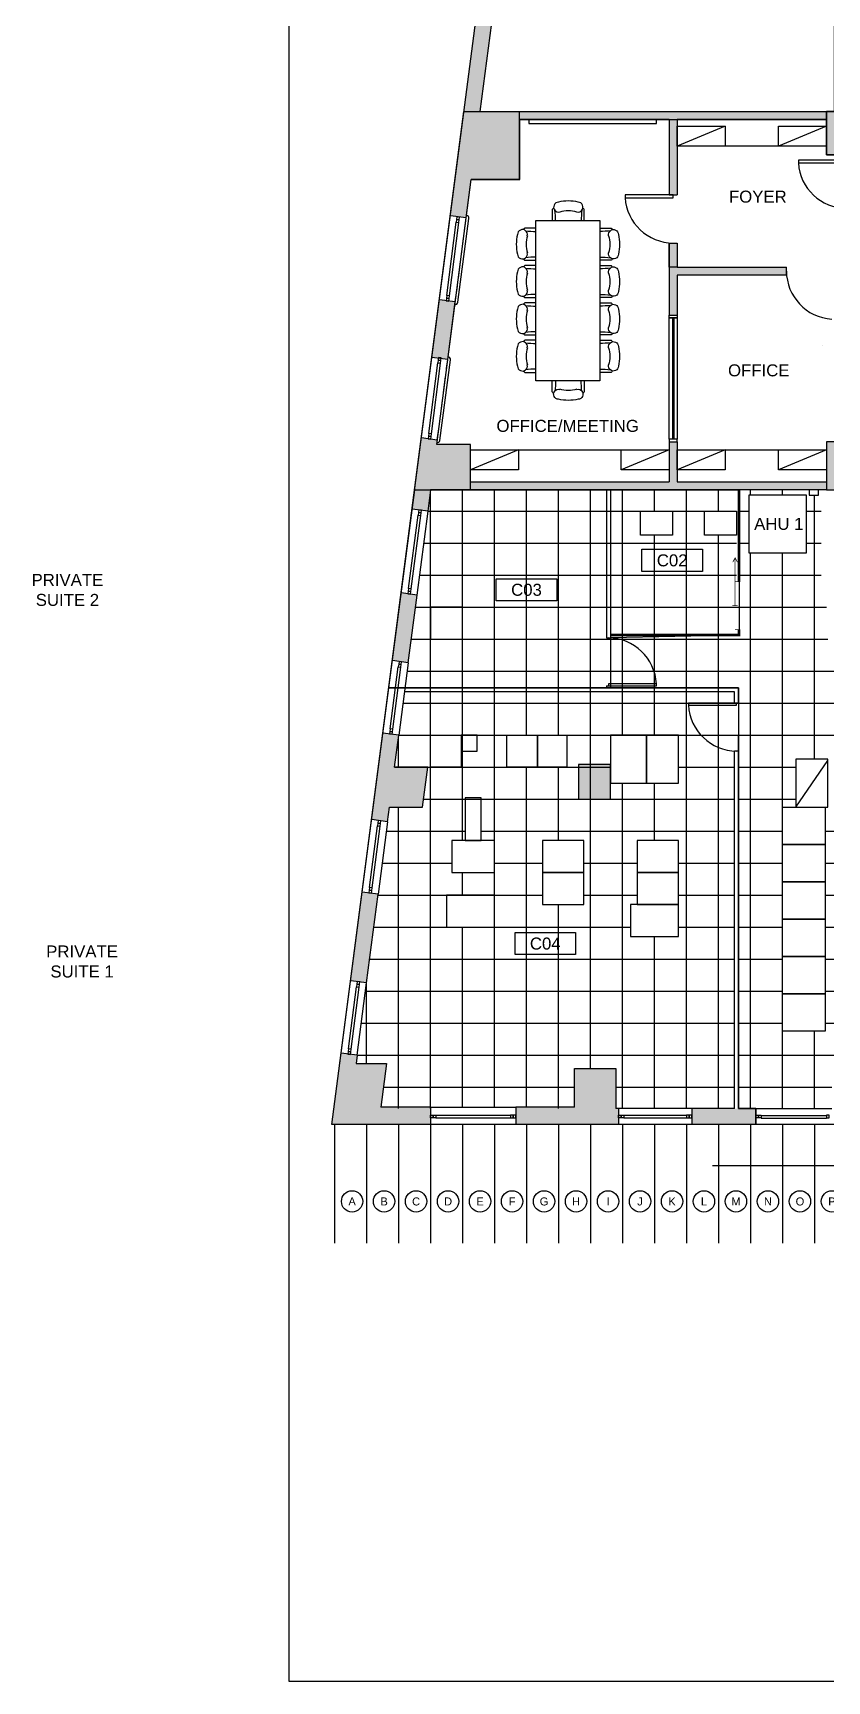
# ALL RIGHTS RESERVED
# Model space of a CAD drawing. Header units: inches. Extents: x 271316 to 275987, y 273433 to 275617.
# Drawn here: x 271316 to 271912, y 273608 to 274843 of the extents above; entities that cross this region are included whole.
import ezdxf
from ezdxf.enums import TextEntityAlignment as Align

# ---------------------------------------------------------------- set-up
doc = ezdxf.new("R2010")
doc.units = ezdxf.units.IN
doc.header["$LTSCALE"] = 48
doc.header["$MEASUREMENT"] = 0
doc.linetypes.add('DASHED2', pattern=[0.375, 0.25, -0.125])
for name, color, linetype in [('A-ANNO-TEXT-90', 1, 'Continuous'), ('A-ANNO-TEXT-CAGE', 4, 'Continuous'), ('A-ANNO-TEXT-VNSNY', 4, 'Continuous'), ('A-CASX', 1, 'Continuous'), ('A-COLS', 6, 'Continuous'), ('A-COLS-PATT', 8, 'Continuous'), ('A-FLOR-CAGE', 3, 'Continuous'), ('A-FLOR-DOOR', 3, 'Continuous'), ('A-FLOR-EQUIP', 3, 'Continuous'), ('A-FLOR-FURN', 3, 'Continuous'), ('A-FLOR-GLAZ', 2, 'Continuous'), ('A-FLOR-MILL', 3, 'Continuous'), ('A-FLOR-PART', 6, 'Continuous'), ('A-FLOR-PART-FILL', 252, 'Continuous'), ('A-FLOR-PATT-RAFL', 8, 'Continuous'), ('A-FLOR-RACK', 3, 'Continuous'), ('A-FLOR-SILL', 1, 'Continuous'), ('A-FLOR-TILE', 8, 'Continuous')]:
    doc.layers.add(name, color=color, linetype=linetype)
doc.styles.add('BLTEXT', font='arial.ttf', dxfattribs={"height": 6})
doc.styles.add('TITLES', font='arial.ttf')

# ---------------------------------------------------------------- blocks, each defined once
blk = doc.blocks.new('CAGE TAG')
at = {"linetype": 'Continuous'}
blk.add_lwpolyline([(-22.7, 8.3), (22.7, 8.3), (22.7, -8.3), (-22.7, -8.3)], close=True, dxfattribs=at)
at = {"style": 'TITLES'}
blk.add_attdef('CAGE', text='', height=9, dxfattribs=at).set_placement((0, 0), align=Align.MIDDLE_CENTER)
blk = doc.blocks.new('CHAIR-2')
for p, q in [((-13, 9), (-13, 0)), ((-12, 10), (-12, 10)), ((12, 10), (12, 10)), ((13, 0), (13, 9))]:
    blk.add_line(p, q)
for centre, radius, start, end in [((-7.9, 11), 4.05, 91.5696, 282.6804), ((0, -16.5), 32.5, 75.75, 104.25), ((7.9, 11), 4.05, 257.3196, 88.4304), ((-12, 9), 1, 90, 180), ((-78.2, 0.2), 67.8, 359.7886, 6.9939), ((0, -17), 25, 73.7398, 106.2602), ((78.3, 0.2), 67.8, 173.0061, 180.2114), ((12, 9), 1, 0, 90)]:
    blk.add_arc(centre, radius, start, end)
blk = doc.blocks.new('A$C495E01D2')
at = {"layer": 'A-CASX', "ltscale": 48, "rotation": 180}
blk.add_blockref('CHAIR-2', (-0.3, 0), dxfattribs=at)
blk = doc.blocks.new('DOORNUM')
at = {"linetype": 'Continuous'}
blk.add_circle((0, 0), 8, dxfattribs=at)
at = {"linetype": 'Continuous', "style": 'BLTEXT'}
blk.add_attdef('DOORNUM', text='', height=6, dxfattribs=at).set_placement((0, 0), align=Align.MIDDLE_CENTER)

msp = doc.modelspace()

# ---------------------------------------------------------------- hatches: boundary and pattern name
at = {"layer": 'A-COLS-PATT'}
for points in [[(271680.548, 274733.3162), (271680.548, 274784.3162), (271651.3306, 274784.3162), (271663.359, 274876.5345), (271658.8591, 274877.1634), (271657.875, 274875.685), (271655.8879, 274879.4169), (271654.8912, 274877.7179), (271651.474, 274878.1955), (271629.029, 274706.1169), (271640.9282, 274704.5648), (271644.6784, 274733.3162)], [(271942.1349, 274751.8162), (271911.1349, 274751.8162), (271911.1349, 274784.3162), (271942.1349, 274784.3162)], [(271622.2018, 274599.6534), (271622.1371, 274599.1576), (271627.0951, 274598.5109), (271632.7214, 274641.6455), (271620.8222, 274643.1976), (271615.1959, 274600.063), (271620.1539, 274599.4163), (271620.2186, 274599.9121)], [(271644.1349, 274500.8162), (271644.1349, 274534.8162), (271618.7871, 274534.8162), (271618.9529, 274536.0874), (271619.2116, 274538.0706), (271607.3124, 274539.6227), (271600.3662, 274486.3683), (271612.2654, 274484.8162), (271614.3523, 274500.8162)], [(271942.1349, 274536.8162), (271911.1349, 274536.8162), (271911.1349, 274500.8162), (271942.1349, 274500.8162)], [(271585.5365, 274372.6736), (271597.4357, 274371.1216), (271604.0585, 274421.8969), (271592.1593, 274423.449)], [(271608.1297, 274262.8162), (271612.0427, 274292.8162), (271587.2219, 274292.8162), (271590.3487, 274316.7884), (271578.4495, 274318.3404), (271569.9925, 274253.5032), (271581.8917, 274251.9512), (271583.3089, 274262.8162)], [(271749.135, 274294.8162), (271725.135, 274294.8162), (271725.135, 274268.8162), (271749.135, 274268.8162)], [(271554.2358, 274132.7015), (271566.135, 274131.1494), (271574.8048, 274197.618), (271562.9056, 274199.17)], [(271614.135, 274024.8162), (271614.135, 274037.8162), (271576.9611, 274037.8162), (271581.2293, 274070.539), (271558.2293, 274070.539), (271559.0481, 274076.8162), (271547.1489, 274078.3683), (271540.1638, 274024.8162)], [(271722.135, 274037.8162), (271678.135, 274037.8162), (271678.135, 274024.8162), (271755.135, 274024.8162), (271755.135, 274036.8162), (271753.135, 274036.8162), (271753.135, 274066.8162), (271722.135, 274066.8162)], [(271810.135, 274036.8162), (271810.135, 274024.8162), (271858.135, 274024.8162), (271858.135, 274036.8162)]]:
    msp.add_hatch(color=256, dxfattribs=at).paths.add_polyline_path(points)
at = {"layer": 'A-FLOR-PART-FILL'}
for points in [[(271911.1349, 274784.3162), (271680.548, 274784.3162), (271680.548, 274778.3162), (271793.1298, 274778.3162), (271793.1298, 274721.8069), (271799.1298, 274721.8069), (271799.1298, 274778.3162), (271911.1349, 274778.3162)], [(271793.1298, 274685.8069), (271799.1298, 274685.8069), (271799.1298, 274667.8173), (271793.1298, 274667.8173)], [(271881.1349, 274667.8162), (271799.1298, 274667.8173), (271793.1264, 274667.8173), (271793.1196, 274631.8162), (271799.1349, 274631.8162), (271799.1349, 274661.8162), (271881.1349, 274661.8162)], [(271911.1349, 274506.8162), (271799.1349, 274506.8162), (271799.1349, 274536.8162), (271793.0926, 274536.8162), (271793.0841, 274506.8162), (271644.1349, 274506.8162), (271644.1349, 274500.8162), (271911.1349, 274500.8162)]]:
    msp.add_hatch(color=256, dxfattribs=at).paths.add_polyline_path(points)

# ---------------------------------------------------------------- linework, layer by layer
for points in [[(272165.1349, 275022.8162), (272165.1349, 274782.2978), (272156.1349, 274782.2978), (272156.1349, 274779.8162), (272133.135, 274779.8162), (272133.135, 274751.8162), (272144.1349, 274751.8162), (272144.1349, 274567.8162), (272268.1349, 274567.8162), (272362.4193, 274567.8162), (272362.4193, 274539.8162), (272389.4193, 274539.8162), (272389.4193, 274567.8162), (272568.135, 274567.8162), (272568.135, 274463.8162), (272667.1349, 274463.8162), (272742.135, 274463.8162), (272754.135, 274463.8162), (272754.135, 274024.8162), (271540.1638, 274024.8162), (271540.1638, 274024.8162), (271639.2289, 274784.3162), (271917.1349, 274784.3162), (271917.1349, 275002.8162)], [(271929.1349, 274536.8162), (271911.1349, 274536.8162), (271911.1349, 274500.8162), (271845.635, 274500.8162), (271845.635, 274391.8162), (271749.135, 274389.7624), (271749.135, 274352.3162), (271845.135, 274352.3162), (271845.135, 274316.8162), (272190.135, 274316.8162)]]:
    msp.add_lwpolyline(points)
for points in [[(271929.1349, 274661.8162), (272144.1349, 274661.8162), (272144.1349, 274751.8162), (272133.135, 274751.8162), (272133.135, 274779.8162), (272156.1349, 274779.8162), (272156.1349, 274782.2978), (272165.1349, 274782.2978), (272165.1349, 275022.8162), (271943.1349, 275022.8162), (271943.1349, 275002.8162), (271917.1349, 275002.8162), (271917.1349, 274784.3162), (271911.1349, 274784.3162), (271911.1349, 274778.3162), (271911.1349, 274751.8162), (271929.1349, 274751.8162), (271929.1349, 274661.8162)], [(271644.1349, 274500.8162), (271644.1349, 274534.8162), (271618.7871, 274534.8162), (271644.6784, 274733.3162), (271681.0522, 274733.3162), (271681.0522, 274778.3162), (271911.1349, 274778.3162), (271911.1349, 274751.8162), (271929.1349, 274751.8162), (271929.1349, 274536.8162), (271911.1349, 274536.8162), (271911.1349, 274500.8162)], [(271582.8811, 274352.3162), (271602.2507, 274500.8162), (271845.635, 274500.8162), (271845.635, 274391.8162), (271749.135, 274389.8162), (271749.135, 274352.3162), (271582.8811, 274352.3162)], [(271594.9828, 274352.3162), (271845.135, 274352.3162), (271845.135, 274036.8162), (271858.135, 274036.8162), (271858.135, 274024.8162), (271540.1638, 274024.8162), (271582.8811, 274352.3162), (271594.7871, 274352.3162)], [(271845.135, 274316.8162), (272190.135, 274316.8162), (272190.135, 274268.8162), (272347.135, 274268.8162), (272347.135, 274262.8162), (272380.135, 274262.8162), (272380.135, 274292.8162), (272548.135, 274292.8162), (272548.135, 274266.8162), (272590.135, 274266.8162), (272590.135, 274295.8162), (272590.135, 274316.8162), (272622.135, 274316.8162), (272646.135, 274316.8162), (272646.135, 274024.8162), (271858.135, 274024.8162), (271858.135, 274036.8162), (271845.135, 274036.8162)]]:
    msp.add_lwpolyline(points, close=True)
at = {"layer": 'A-COLS'}
for p, q in [((271540.1638, 274024.8162), (271651.4782, 274878.2277)), ((271651.3306, 274784.3162), (271663.359, 274876.5345)), ((271651.3306, 274784.3162), (271680.548, 274784.3162)), ((271640.9282, 274704.5648), (271644.6784, 274733.3162)), ((271627.0951, 274598.5109), (271632.7214, 274641.6455)), ((271644.1349, 274534.8162), (271618.7871, 274534.8162)), ((271644.1349, 274500.8162), (271644.1349, 274534.8162)), ((271612.2654, 274484.8162), (271614.3523, 274500.8162)), ((271612.2654, 274484.8162), (271614.3523, 274500.8162)), ((271644.1349, 274500.8162), (271614.1349, 274500.8162)), ((271597.4357, 274371.1216), (271604.0585, 274421.8969)), ((271587.2219, 274292.8162), (271590.3487, 274316.7884)), ((271581.8917, 274251.9512), (271583.3089, 274262.8162)), ((271566.135, 274131.1494), (271574.8048, 274197.618)), ((271559.0481, 274076.8162), (271558.2293, 274070.539)), ((271558.2293, 274070.539), (271581.2293, 274070.539)), ((271581.2293, 274070.539), (271576.9611, 274037.8162)), ((271614.135, 274037.8162), (271614.135, 274024.8162)), ((271722.135, 274037.8162), (271678.135, 274037.8162)), ((271678.135, 274037.8162), (271678.135, 274024.8162)), ((271755.135, 274036.8162), (271753.135, 274036.8162)), ((271755.135, 274036.8162), (271755.135, 274024.8162)), ((271810.135, 274036.8162), (271810.135, 274024.8162)), ((271842.135, 274036.8162), (271810.135, 274036.8162)), ((271858.135, 274036.8162), (271845.135, 274036.8162)), ((271858.135, 274036.8162), (271858.135, 274024.8162)), ((272754.135, 274024.8162), (271540.1638, 274024.8162))]:
    msp.add_line(p, q, dxfattribs=at)
at = {"layer": 'A-COLS', "extrusion": (0, 0, -1)}
for p, q in [((271640.9282, 274704.5648), (271629.029, 274706.1169)), ((271632.7214, 274641.6455), (271620.8222, 274643.1976)), ((271627.0951, 274598.5109), (271615.1959, 274600.063)), ((271619.2116, 274538.0706), (271607.3124, 274539.6227)), ((271612.2654, 274484.8162), (271600.3662, 274486.3683)), ((271604.0585, 274421.8969), (271592.1593, 274423.449)), ((271597.4357, 274371.1216), (271585.5365, 274372.6736)), ((271590.3487, 274316.7884), (271578.4495, 274318.3404)), ((271581.8917, 274251.9512), (271569.9925, 274253.5032)), ((271574.8048, 274197.618), (271562.9056, 274199.17)), ((271566.135, 274131.1494), (271554.2358, 274132.7015)), ((271559.0481, 274076.8162), (271547.1489, 274078.3683))]:
    msp.add_line(p, q, dxfattribs=at)
at = {"layer": 'A-COLS', "color": 5}
for p, q in [((271604.0585, 274421.8969), (271612.2654, 274484.8162)), ((271597.4357, 274371.1216), (271590.3524, 274316.8162)), ((271581.8917, 274251.9512), (271574.8048, 274197.618)), ((271559.0481, 274076.8162), (271566.135, 274131.1494)), ((271614.135, 274037.8162), (271678.135, 274037.8162)), ((271810.135, 274036.8162), (271755.135, 274036.8162)), ((271858.135, 274036.8162), (271915.135, 274036.8162))]:
    msp.add_line(p, q, dxfattribs=at)
at = {"layer": 'A-COLS'}
for points in [[(271680.548, 274784.3162), (271680.548, 274733.3162), (271644.6784, 274733.3162)], [(271583.3089, 274262.8162), (271608.1297, 274262.8162), (271612.0427, 274292.8162), (271587.2219, 274292.8162)], [(271722.135, 274037.8162), (271722.135, 274066.8162), (271753.135, 274066.8162), (271753.135, 274036.8162)], [(271614.2654, 274037.8162), (271576.9611, 274037.8162)]]:
    msp.add_lwpolyline(points, dxfattribs=at)
for points in [[(271942.1349, 274751.8162), (271911.1349, 274751.8162), (271911.1349, 274784.3162), (271942.1349, 274784.3162)], [(271942.1349, 274536.8162), (271911.1349, 274536.8162), (271911.1349, 274500.8162), (271942.1349, 274500.8162)], [(271749.135, 274294.8162), (271725.135, 274294.8162), (271725.135, 274268.8162), (271749.135, 274268.8162)]]:
    msp.add_lwpolyline(points, close=True, dxfattribs=at)
at = {"layer": 'A-FLOR-CAGE'}
for p, q in [((271746.135, 274389.8162), (271749.135, 274389.8162)), ((271746.135, 274353.8162), (271749.135, 274353.8162)), ((271845.135, 274340.8162), (271842.135, 274340.8162)), ((271845.135, 274304.8162), (271842.135, 274304.8162))]:
    msp.add_line(p, q, dxfattribs=at)
at = {"layer": 'A-FLOR-CAGE', "linetype": 'Continuous', "ltscale": 0.5}
for points in [[(271746.135, 274500.8162), (271746.135, 274389.8162)], [(271749.135, 274500.8162), (271749.135, 274389.8162)], [(271746.135, 274352.3162), (271594.7871, 274352.3162)], [(271842.135, 274340.8162), (271842.135, 274349.3162), (271594.7871, 274349.3162)], [(271746.135, 274353.8162), (271746.135, 274352.3162)], [(271749.135, 274353.8162), (271749.135, 274352.3162)], [(271845.135, 274340.8162), (271845.135, 274352.3162), (271749.135, 274352.3162)], [(271842.135, 274036.8161), (271842.135, 274304.8162)], [(271845.135, 274036.8161), (271845.135, 274304.8162)]]:
    msp.add_lwpolyline(points, dxfattribs=at)
at = {"layer": 'A-FLOR-CAGE', "linetype": 'Continuous', "ltscale": 0.5, "const_width": 2}
for points in [[(271845.635, 274500.8162), (271845.635, 274431.8162)], [(271845.635, 274395.8162), (271845.635, 274391.8162), (271749.135, 274391.8162)]]:
    msp.add_lwpolyline(points, dxfattribs=at)
at = {"layer": 'A-FLOR-DOOR'}
for points in [[(271926.1349, 274747.8162), (271890.1349, 274747.8162), (271890.1349, 274745.8162), (271926.1349, 274745.8162)], [(271796.1298, 274721.8069), (271760.1298, 274721.8069), (271760.1298, 274719.8069), (271796.1298, 274719.8069)], [(271747.635, 274353.8162), (271783.635, 274353.8162), (271783.635, 274355.3162), (271747.635, 274355.3162)], [(271843.635, 274340.8162), (271807.635, 274340.8162), (271807.635, 274339.3162), (271843.635, 274339.3162)]]:
    msp.add_lwpolyline(points, close=True, dxfattribs=at)
at = {"layer": 'A-FLOR-DOOR', "linetype": 'Continuous', "const_width": 0.5}
for points in [[(271844.3781, 274446.4993), (271842.635, 274449.8162), (271840.8918, 274446.4993)], [(271842.635, 274413.8162), (271842.635, 274449.8162)], [(271842.635, 274431.8162), (271846.635, 274431.8162)], [(271840.635, 274413.8162), (271844.635, 274413.8162)], [(271842.635, 274395.8162), (271846.635, 274395.8162)]]:
    msp.add_lwpolyline(points, dxfattribs=at)
at = {"layer": 'A-FLOR-DOOR', "color": 8}
for centre, radius, start, end in [((271926.2561, 274748.0034), 36.1874, 183.4650598, 269.8080943), ((271796.251, 274721.9941), 36.1874, 183.4650598, 269.8080943), ((271917.3221, 274664.9374), 36.1874, 180.1919057, 266.5349402), ((271747.072, 274353.1961), 36.6244, 3.3185587, 89.1191917), ((271844.198, 274341.4363), 36.6244, 183.3185587, 269.1191917)]:
    msp.add_arc(centre, radius, start, end, dxfattribs=at)
at = {"layer": 'A-FLOR-EQUIP', "color": 3}
msp.add_lwpolyline([(271896.3238, 274496.8162), (271853.063, 274496.8162), (271853.063, 274453.5554), (271896.3238, 274453.5554)], close=True, dxfattribs=at)
at = {"layer": 'A-FLOR-EQUIP'}
for points in [[(271898.3238, 274496.8162), (271905.3238, 274496.8162), (271905.3238, 274500.8162), (271898.3238, 274500.8162)], [(271795.635, 274484.8162), (271795.635, 274466.8162), (271771.635, 274466.8162), (271771.635, 274484.8162)], [(271843.635, 274484.8162), (271843.635, 274466.8162), (271819.635, 274466.8162), (271819.635, 274484.8162)], [(271614.1349, 274412.8162), (271614.1349, 274388.8162), (271638.135, 274388.8162), (271638.135, 274412.8162)], [(271637.135, 274316.8162), (271637.135, 274292.8162), (271614.135, 274292.8162), (271614.135, 274316.8162)], [(271637.135, 274316.8162), (271637.135, 274304.8162), (271649.135, 274304.8162), (271649.135, 274316.8162)], [(271694.3763, 274316.8162), (271694.3763, 274292.8162), (271671.3763, 274292.8162), (271671.3763, 274316.8162)], [(271716.3763, 274316.8162), (271716.3763, 274292.8162), (271694.3763, 274292.8162), (271694.3763, 274316.8162)], [(271749.135, 274316.8162), (271749.135, 274280.8162), (271776.135, 274280.8162), (271776.135, 274316.8162)], [(271776.135, 274316.8162), (271776.135, 274280.8162), (271800.135, 274280.8162), (271800.135, 274316.8162)], [(271640.135, 274269.8162), (271640.135, 274237.8162), (271652.135, 274237.8162), (271652.135, 274269.8162)], [(271662.135, 274213.8162), (271662.135, 274237.8162), (271630.135, 274237.8162), (271630.135, 274213.8162)], [(271698.135, 274237.8162), (271698.135, 274213.8162), (271729.135, 274213.8162), (271729.135, 274237.8162)], [(271769.135, 274237.8162), (271769.135, 274213.8162), (271800.135, 274213.8162), (271800.135, 274237.8162)], [(271698.135, 274213.8162), (271698.135, 274189.8162), (271729.135, 274189.8162), (271729.135, 274213.8162)], [(271769.135, 274213.8162), (271769.135, 274189.8162), (271800.135, 274189.8162), (271800.135, 274213.8162)], [(271662.135, 274172.8162), (271662.135, 274196.8162), (271626.135, 274196.8162), (271626.135, 274172.8162)], [(271764.135, 274189.8162), (271764.135, 274165.8162), (271800.135, 274165.8162), (271800.135, 274189.8162)]]:
    msp.add_lwpolyline(points, close=True, dxfattribs=at)
at = {"layer": 'A-FLOR-FURN'}
for p, q in [((271835.1298, 274773.3162), (271799.1298, 274758.3162)), ((271911.1349, 274773.3162), (271875.1349, 274758.3162)), ((271908.1349, 274608.8162), (271908.1349, 274608.8162)), ((271908.1349, 274608.8162), (271908.1349, 274608.8162)), ((271680.1349, 274530.8162), (271644.1349, 274515.8162)), ((271793.0909, 274530.7882), (271757.0909, 274515.7882)), ((271835.1349, 274530.8093), (271799.1349, 274515.8093)), ((271911.1349, 274530.7882), (271875.1349, 274515.7882)), ((271888.135, 274262.8162), (271912.135, 274297.8162))]:
    msp.add_line(p, q, dxfattribs=at)
msp.add_lwpolyline([(271687.7803, 274778.3372), (271687.7803, 274775.3372), (271783.7803, 274775.3372), (271783.7811, 274778.3162)], dxfattribs=at)
for points in [[(271799.1298, 274773.3162), (271835.1298, 274773.3162), (271835.1298, 274758.3162), (271799.1298, 274758.3162)], [(271875.1349, 274773.3162), (271911.1349, 274773.3162), (271911.1349, 274758.3162), (271875.1349, 274758.3162)], [(271693.2407, 274702.5662), (271741.2407, 274702.5662), (271741.2407, 274582.5662), (271693.2407, 274582.5662)], [(271644.1349, 274530.8162), (271680.1349, 274530.8162), (271680.1349, 274515.8162), (271644.1349, 274515.8162)], [(271757.0909, 274530.7882), (271793.0909, 274530.7882), (271793.0909, 274515.7882), (271757.0909, 274515.7882)], [(271799.1349, 274530.8093), (271835.1349, 274530.8093), (271835.1349, 274515.8093), (271799.1349, 274515.8093)], [(271875.1349, 274530.7882), (271911.1349, 274530.7882), (271911.1349, 274515.7882), (271875.1349, 274515.7882)], [(271888.135, 274262.8162), (271912.135, 274262.8162), (271912.135, 274298.8162), (271888.135, 274298.8162)]]:
    msp.add_lwpolyline(points, close=True, dxfattribs=at)
at = {"layer": 'A-FLOR-GLAZ'}
for p, q in [((271626.2975, 274646.5173), (271633.4697, 274701.5038)), ((271628.2807, 274646.2586), (271635.4529, 274701.2451)), ((271793.1349, 274631.8162), (271793.1349, 274631.8176)), ((271793.1349, 274629.8162), (271799.1349, 274629.8162)), ((271793.1349, 274538.8162), (271793.1349, 274629.8162)), ((271795.6349, 274629.8162), (271795.6349, 274538.8162)), ((271796.6349, 274629.8162), (271796.6349, 274538.8162)), ((271799.1349, 274629.8162), (271799.1349, 274538.8162)), ((271612.7878, 274542.9424), (271619.7012, 274595.9457)), ((271614.771, 274542.6837), (271621.6844, 274595.687)), ((271597.6347, 274426.7687), (271604.8068, 274481.7552)), ((271599.6179, 274426.51), (271606.79, 274481.4965)), ((271583.9249, 274321.6601), (271589.9771, 274368.0605)), ((271585.9081, 274321.4014), (271591.9603, 274367.8019)), ((271568.3809, 274202.4897), (271574.4332, 274248.8901)), ((271570.3641, 274202.231), (271576.4164, 274248.6315)), ((271552.6242, 274081.688), (271558.6764, 274128.0884)), ((271554.6074, 274081.4293), (271560.6596, 274127.8297)), ((271618.135, 274031.8162), (271674.135, 274031.8163)), ((271618.135, 274029.8162), (271674.135, 274029.8163)), ((271759.135, 274031.8162), (271806.135, 274031.8162)), ((271759.135, 274029.8162), (271806.135, 274029.8162)), ((271862.135, 274031.7277), (271911.135, 274031.7276)), ((271862.135, 274029.7276), (271911.135, 274029.7276))]:
    msp.add_line(p, q, dxfattribs=at)
for points in [[(271633.7283, 274703.487), (271633.4697, 274701.5038), (271635.4529, 274701.2451), (271635.7115, 274703.2283)], [(271633.987, 274705.4702), (271633.7283, 274703.487), (271635.7115, 274703.2283), (271635.9702, 274705.2115)], [(271626.0388, 274644.5341), (271625.7802, 274642.5509), (271627.7634, 274642.2922), (271628.022, 274644.2754)], [(271626.2975, 274646.5173), (271626.0388, 274644.5341), (271628.022, 274644.2754), (271628.2807, 274646.2586)], [(271619.9599, 274597.9289), (271619.7012, 274595.9457), (271621.6844, 274595.687), (271621.9431, 274597.6702)], [(271620.2186, 274599.9121), (271619.9599, 274597.9289), (271621.9431, 274597.6702), (271622.2018, 274599.6534)], [(271612.7878, 274542.9424), (271612.5291, 274540.9592), (271614.5123, 274540.7005), (271614.771, 274542.6837)], [(271612.5291, 274540.9592), (271612.2704, 274538.976), (271614.2536, 274538.7173), (271614.5123, 274540.7005)], [(271605.0655, 274483.7384), (271604.8068, 274481.7552), (271606.79, 274481.4965), (271607.0487, 274483.4797)], [(271605.3242, 274485.7216), (271605.0655, 274483.7384), (271607.0487, 274483.4797), (271607.3074, 274485.4629)], [(271597.376, 274424.7855), (271597.1173, 274422.8023), (271599.1005, 274422.5436), (271599.3592, 274424.5268)], [(271597.6347, 274426.7687), (271597.376, 274424.7855), (271599.3592, 274424.5268), (271599.6179, 274426.51)], [(271590.2358, 274370.0437), (271589.9771, 274368.0605), (271591.9603, 274367.8019), (271592.219, 274369.7851)], [(271590.4945, 274372.0269), (271590.2358, 274370.0437), (271592.219, 274369.7851), (271592.4777, 274371.7683)], [(271583.6662, 274319.6769), (271583.4075, 274317.6937), (271585.3907, 274317.435), (271585.6494, 274319.4182)], [(271583.9249, 274321.6601), (271583.6662, 274319.6769), (271585.6494, 274319.4182), (271585.9081, 274321.4014)], [(271574.6918, 274250.8733), (271574.4332, 274248.8901), (271576.4164, 274248.6315), (271576.675, 274250.6147)], [(271574.9505, 274252.8565), (271574.6918, 274250.8733), (271576.675, 274250.6147), (271576.9337, 274252.5979)], [(271568.1223, 274200.5065), (271567.8636, 274198.5233), (271569.8468, 274198.2646), (271570.1055, 274200.2478)], [(271568.3809, 274202.4897), (271568.1223, 274200.5065), (271570.1055, 274200.2478), (271570.3641, 274202.231)], [(271558.9351, 274130.0716), (271558.6764, 274128.0884), (271560.6596, 274127.8297), (271560.9183, 274129.8129)], [(271559.1938, 274132.0548), (271558.9351, 274130.0716), (271560.9183, 274129.8129), (271561.177, 274131.7961)], [(271552.3655, 274079.7048), (271552.1069, 274077.7216), (271554.0901, 274077.4629), (271554.3487, 274079.4461)], [(271552.6242, 274081.688), (271552.3655, 274079.7048), (271554.3487, 274079.4461), (271554.6074, 274081.4293)], [(271614.135, 274031.8162), (271616.135, 274031.8162), (271616.135, 274029.8162), (271614.135, 274029.8162)], [(271616.135, 274031.8162), (271618.135, 274031.8162), (271618.135, 274029.8162), (271616.135, 274029.8162)], [(271676.135, 274031.8163), (271674.135, 274031.8163), (271674.135, 274029.8163), (271676.135, 274029.8163)], [(271678.135, 274031.8163), (271676.135, 274031.8163), (271676.135, 274029.8163), (271678.135, 274029.8163)], [(271755.135, 274031.8162), (271757.135, 274031.8162), (271757.135, 274029.8162), (271755.135, 274029.8162)], [(271757.135, 274031.8162), (271759.135, 274031.8162), (271759.135, 274029.8162), (271757.135, 274029.8162)], [(271808.135, 274031.8162), (271806.135, 274031.8162), (271806.135, 274029.8162), (271808.135, 274029.8162)], [(271810.135, 274031.8162), (271808.135, 274031.8162), (271808.135, 274029.8162), (271810.135, 274029.8162)], [(271858.135, 274031.8162), (271860.135, 274031.8162), (271860.135, 274029.8162), (271858.135, 274029.8162)], [(271860.135, 274031.8162), (271862.135, 274031.8162), (271862.135, 274029.8162), (271860.135, 274029.8162)], [(271913.135, 274031.8162), (271911.135, 274031.8162), (271911.135, 274029.8162), (271913.135, 274029.8162)]]:
    msp.add_lwpolyline(points, close=True, dxfattribs=at)
at = {"layer": 'A-FLOR-GLAZ', "color": 3}
for points in [[(271793.1349, 274629.8162), (271793.1349, 274631.8162), (271799.1349, 274631.8162), (271799.1349, 274629.8162)], [(271793.1349, 274538.8162), (271793.1349, 274536.8162), (271799.1349, 274536.8162), (271799.1349, 274538.8162)]]:
    msp.add_lwpolyline(points, close=True, dxfattribs=at)
at = {"layer": 'A-FLOR-MILL'}
for p, q in [((271634.7046, 274641.3868), (271642.9114, 274704.3062)), ((271621.1948, 274537.8119), (271629.0783, 274598.2522)), ((271644.1349, 274530.8162), (271793.0909, 274530.7882)), ((271799.1349, 274530.8093), (271911.1349, 274530.7882))]:
    msp.add_line(p, q, dxfattribs=at)
msp.add_lwpolyline([(271911.1349, 274758.3162), (271799.1298, 274758.3162)], dxfattribs=at)
for centre, start, end in [((271640.9282, 274704.5648), 352.5686004, 82.5686004), ((271632.7214, 274641.6455), 262.5686003, 352.5686004), ((271627.0951, 274598.5109), 352.5686004, 82.5686004), ((271619.2116, 274538.0706), 262.5686003, 352.5686004)]:
    msp.add_arc(centre, 2, start, end, dxfattribs=at)
at = {"layer": 'A-FLOR-PART'}
for p, q in [((271793.1298, 274778.3174), (271793.1298, 274721.8069)), ((271799.1298, 274778.3174), (271799.1298, 274721.8069)), ((271680.548, 274733.3162), (271681.0522, 274733.3162)), ((271793.1298, 274721.8069), (271799.1298, 274721.8069)), ((271793.1298, 274685.8069), (271793.1196, 274631.8162)), ((271793.1298, 274685.8069), (271799.1298, 274685.8069)), ((271881.1349, 274661.8162), (271881.1349, 274667.8162)), ((271799.1349, 274661.8162), (271799.1349, 274631.8162)), ((271793.0926, 274536.8162), (271793.0841, 274506.8162)), ((271799.1349, 274536.8162), (271799.1349, 274506.8162))]:
    msp.add_line(p, q, dxfattribs=at)
for points in [[(271680.548, 274784.3162), (271911.1349, 274784.3162)], [(271793.1298, 274778.3162), (271680.548, 274778.3162)], [(271911.1349, 274778.3162), (271799.1298, 274778.3162)], [(271799.1298, 274685.8069), (271799.1298, 274667.8173), (271881.1349, 274667.8162)], [(271881.1349, 274661.8162), (271799.1349, 274661.8162)], [(271644.1349, 274506.8162), (271793.0841, 274506.8162)], [(271799.1349, 274506.8162), (271911.1349, 274506.8162)], [(271911.1349, 274500.8162), (271644.1349, 274500.8162)]]:
    msp.add_lwpolyline(points, dxfattribs=at)
at = {"layer": 'A-FLOR-PART-FILL'}
for p, q in [((271799.1298, 274667.8173), (271793.1298, 274667.8173)), ((271793.0926, 274536.8162), (271799.1349, 274536.8162))]:
    msp.add_line(p, q, dxfattribs=at)
msp.add_lwpolyline([(271793.1298, 274685.8069), (271799.1298, 274685.8069), (271799.1298, 274667.8173), (271793.1298, 274667.8173)], close=True, dxfattribs=at)
at = {"layer": 'A-FLOR-PATT-RAFL'}
for p, q in [((271614.135, 274350.8162), (271614.1349, 274499.1494)), ((271638.135, 274350.8162), (271638.1349, 274500.8162)), ((271662.135, 274350.8162), (271662.1349, 274500.8162)), ((271686.135, 274350.8162), (271686.1349, 274500.8162)), ((271710.135, 274350.8162), (271710.1349, 274500.8162)), ((271734.135, 274340.8162), (271734.1349, 274500.8162)), ((271758.135, 274391.8162), (271758.1349, 274500.8162)), ((271782.1349, 274484.8162), (271782.1349, 274500.8162)), ((271806.135, 274391.8162), (271806.1349, 274500.8162)), ((271830.1349, 274484.8162), (271830.1349, 274500.8162)), ((271854.1349, 274496.8162), (271854.1349, 274500.8162)), ((271878.1349, 274496.8162), (271878.1349, 274500.8162)), ((271902.135, 274298.8162), (271902.135, 274496.8162)), ((271612.2654, 274484.8162), (271747.635, 274484.8162)), ((271747.635, 274484.8162), (271843.635, 274484.8162)), ((271896.3238, 274484.8162), (271907.1349, 274484.8162)), ((271609.135, 274460.8162), (271747.635, 274460.8162)), ((271747.635, 274460.8162), (271843.635, 274460.8162)), ((271782.135, 274391.8162), (271782.1349, 274466.8162)), ((271830.135, 274391.8162), (271830.1349, 274466.8162)), ((271896.3238, 274460.8162), (271907.1349, 274460.8162)), ((271854.135, 274036.8162), (271854.1349, 274453.5554)), ((271878.135, 274036.8162), (271878.1349, 274453.5554)), ((271606.0045, 274436.8162), (271747.635, 274436.8162)), ((271734.1349, 274436.8162), (271843.635, 274436.8162)), ((271845.635, 274436.8162), (271907.1349, 274436.8162)), ((271602.8741, 274412.8162), (271747.635, 274412.8162)), ((271747.635, 274412.8162), (271911.1349, 274412.8162)), ((271599.7437, 274388.8162), (271912.1349, 274388.8162)), ((271758.135, 274350.8162), (271758.135, 274391.8162)), ((271782.135, 274350.8162), (271782.135, 274391.8162)), ((271806.135, 274350.8162), (271806.135, 274391.8162)), ((271830.135, 274350.8162), (271830.135, 274391.8162)), ((271596.6132, 274364.8162), (271974.135, 274364.8162)), ((271614.135, 274036.8162), (271614.135, 274350.8162)), ((271638.135, 274237.8162), (271638.135, 274350.8162)), ((271662.135, 274037.8162), (271662.135, 274350.8162)), ((271686.135, 274316.8162), (271686.135, 274350.8162)), ((271710.135, 274316.8162), (271710.135, 274350.8162)), ((271734.135, 274066.8162), (271734.135, 274350.8162)), ((271758.135, 274316.8162), (271758.135, 274350.8162)), ((271782.135, 274316.8162), (271782.135, 274350.8162)), ((271806.135, 274036.8162), (271806.135, 274350.8162)), ((271830.135, 274036.8162), (271830.135, 274350.8162)), ((271593.4828, 274340.8162), (272742.135, 274340.8162)), ((271590.135, 274292.8162), (271590.135, 274315.1494)), ((271590.3524, 274316.8162), (272742.135, 274316.8162)), ((271587.2219, 274292.8162), (271749.135, 274292.8162)), ((271686.135, 274037.8162), (271686.135, 274292.8162)), ((271710.135, 274237.8162), (271710.135, 274292.8162)), ((271800.135, 274292.8162), (271842.135, 274292.8162)), ((271845.135, 274292.8162), (271888.135, 274292.8162)), ((271758.135, 274036.8162), (271758.135, 274280.8162)), ((271782.135, 274237.8162), (271782.135, 274280.8162)), ((271590.135, 274036.8162), (271590.135, 274262.8162)), ((271608.9123, 274268.8162), (271842.135, 274268.8162)), ((271845.135, 274268.8162), (271888.135, 274268.8162)), ((271580.9611, 274244.8162), (271640.135, 274244.8162)), ((271652.135, 274244.8162), (271842.135, 274244.8162)), ((271845.135, 274244.8162), (271878.135, 274244.8162)), ((271910.135, 274244.8162), (272062.135, 274244.8162)), ((271577.8306, 274220.8162), (271630.135, 274220.8162)), ((271662.135, 274220.8162), (271698.135, 274220.8162)), ((271729.135, 274220.8162), (271769.135, 274220.8162)), ((271800.135, 274220.8162), (271842.135, 274220.8162)), ((271845.135, 274220.8162), (271878.135, 274220.8162)), ((271910.135, 274220.8162), (271990.135, 274220.8162)), ((271638.135, 274196.8162), (271638.135, 274213.8162)), ((271574.7002, 274196.8162), (271698.135, 274196.8162)), ((271729.135, 274196.8162), (271769.135, 274196.8162)), ((271800.135, 274196.8162), (271842.135, 274196.8162)), ((271845.135, 274196.8162), (271878.135, 274196.8162)), ((271910.135, 274196.8162), (271990.135, 274196.8162)), ((271710.135, 274036.8162), (271710.135, 274189.8162)), ((271571.5698, 274172.8162), (271764.135, 274172.8162)), ((271638.135, 274037.8162), (271638.135, 274172.8162)), ((271800.135, 274172.8162), (271842.135, 274172.8162)), ((271845.135, 274172.8162), (271878.135, 274172.8162)), ((271910.135, 274172.8162), (271979.135, 274172.8162)), ((271782.135, 274036.8162), (271782.135, 274165.8162)), ((271568.4394, 274148.8162), (271842.135, 274148.8162)), ((271845.135, 274148.8162), (271878.135, 274148.8162)), ((271910.135, 274148.8162), (271975.135, 274148.8162)), ((271565.3089, 274124.8162), (271842.135, 274124.8162)), ((271566.135, 274070.539), (271566.135, 274131.1494)), ((271845.135, 274124.8162), (271878.135, 274124.8162)), ((271910.135, 274124.8162), (271979.135, 274124.8162)), ((271562.1785, 274100.8162), (271842.135, 274100.8162)), ((271845.135, 274100.8162), (271878.135, 274100.8162)), ((271910.135, 274100.8162), (272118.135, 274100.8162)), ((271902.135, 274036.8162), (271902.135, 274094.8162)), ((271559.0481, 274076.8162), (271842.135, 274076.8162)), ((271845.135, 274076.8162), (272438.135, 274076.8162)), ((271578.9176, 274052.8162), (271722.135, 274052.8162)), ((271753.135, 274052.8162), (271842.135, 274052.8162)), ((271845.135, 274052.8162), (271915.135, 274052.8162))]:
    msp.add_line(p, q, dxfattribs=at)
for points in [[(271845.635, 274484.8162), (271853.063, 274484.8162)], [(271845.635, 274460.8162), (271853.063, 274460.8162)]]:
    msp.add_lwpolyline(points, dxfattribs=at)
at = {"layer": 'A-FLOR-RACK'}
for points in [[(271878.135, 274234.8162), (271878.135, 274262.8162), (271910.135, 274262.8162), (271910.135, 274234.8162)], [(271878.135, 274206.8162), (271878.135, 274234.8162), (271910.135, 274234.8162), (271910.135, 274206.8162)], [(271878.135, 274178.8162), (271878.135, 274206.8162), (271910.135, 274206.8162), (271910.135, 274178.8162)], [(271878.135, 274150.8162), (271878.135, 274178.8162), (271910.135, 274178.8162), (271910.135, 274150.8162)], [(271878.135, 274122.8162), (271878.135, 274150.8162), (271910.135, 274150.8162), (271910.135, 274122.8162)], [(271878.135, 274094.8162), (271878.135, 274122.8162), (271910.135, 274122.8162), (271910.135, 274094.8162)]]:
    msp.add_lwpolyline(points, close=True, dxfattribs=at)
at = {"layer": 'A-FLOR-SILL', "linetype": 'DASHED2'}
for p, q in [((271632.7214, 274641.6455), (271640.9282, 274704.5648)), ((271619.2116, 274538.0706), (271627.0951, 274598.5109))]:
    msp.add_line(p, q, dxfattribs=at)
at = {"layer": 'A-FLOR-TILE'}
for p, q in [((271542.135, 274024.8162), (271542.135, 273935.8461)), ((271566.135, 274024.8162), (271566.135, 273935.8461)), ((271590.135, 274024.8162), (271590.135, 273935.8461)), ((271614.135, 274024.8162), (271614.135, 273935.8461)), ((271614.135, 274024.8162), (271614.135, 273935.8461)), ((271638.135, 274024.8162), (271638.135, 273935.8461)), ((271638.135, 274024.8162), (271638.135, 273935.8461)), ((271638.135, 274024.8162), (271638.135, 273935.8461)), ((271662.135, 274024.8162), (271662.135, 273935.8461)), ((271662.135, 274024.8162), (271662.135, 273935.8461)), ((271686.135, 274024.8162), (271686.135, 273935.8461)), ((271686.135, 274024.8162), (271686.135, 273935.8461)), ((271710.135, 274024.8162), (271710.135, 273935.8461)), ((271710.135, 274024.8162), (271710.135, 273935.8461)), ((271710.135, 274024.8162), (271710.135, 273935.8461)), ((271734.135, 274024.8162), (271734.135, 273935.8461)), ((271734.135, 274024.8162), (271734.135, 273935.8461)), ((271734.135, 274024.8162), (271734.135, 273935.8461)), ((271758.135, 274024.8162), (271758.135, 273935.8461)), ((271758.135, 274024.8162), (271758.135, 273935.8461)), ((271782.135, 274024.8162), (271782.135, 273935.8461)), ((271782.135, 274024.8162), (271782.135, 273935.8461)), ((271806.135, 274024.8162), (271806.135, 273935.8461)), ((271806.135, 274024.8162), (271806.135, 273935.8461)), ((271806.135, 274024.8162), (271806.135, 273935.8461)), ((271830.135, 274024.8162), (271830.135, 273935.8461)), ((271830.135, 274024.8162), (271830.135, 273935.8461)), ((271830.135, 274024.8162), (271830.135, 273935.8461)), ((271854.135, 274024.8162), (271854.135, 273935.8461)), ((271854.135, 274024.8162), (271854.135, 273935.8461)), ((271878.135, 274024.8162), (271878.135, 273935.8461)), ((271878.135, 274024.8162), (271878.135, 273935.8461)), ((271902.135, 274024.8162), (271902.135, 273935.8461)), ((271902.135, 274024.8162), (271902.135, 273935.8461)), ((271902.135, 274024.8162), (271902.135, 273935.8461)), ((271920.678, 273993.8698), (271825.739, 273993.8698)), ((271920.678, 273993.8698), (271825.739, 273993.8698))]:
    msp.add_line(p, q, dxfattribs=at)
at = {"layer": 'DEFPOINTS'}
msp.add_lwpolyline([(272869.4956, 275617.4753), (271507.9067, 275617.4753), (271507.9067, 273607.6237), (272869.4956, 273607.6237)], close=True, dxfattribs=at)

# ---------------------------------------------------------------- block references
at = {"layer": 'A-ANNO-TEXT-CAGE'}
for p, values in [((271795.4342, 274447.8795), {'CAGE': 'C02'}), ((271686.1275, 274425.8181), {'CAGE': 'C03'}), ((271700.2285, 274160.5529), {'CAGE': 'C04'})]:
    msp.add_blockref('CAGE TAG', p, dxfattribs=at).add_auto_attribs(values)
at = {"layer": 'A-ANNO-TEXT-VNSNY'}
for p, values in [((271555.306, 273967.2014), {'DOORNUM': 'A'}), ((271579.306, 273967.2014), {'DOORNUM': 'B'}), ((271603.306, 273967.2014), {'DOORNUM': 'C'}), ((271627.306, 273967.2014), {'DOORNUM': 'D'}), ((271651.306, 273967.2014), {'DOORNUM': 'E'}), ((271675.306, 273967.2014), {'DOORNUM': 'F'}), ((271699.306, 273967.2014), {'DOORNUM': 'G'}), ((271723.306, 273967.2014), {'DOORNUM': 'H'}), ((271747.306, 273967.2014), {'DOORNUM': 'I'}), ((271771.306, 273967.2014), {'DOORNUM': 'J'}), ((271795.306, 273967.2014), {'DOORNUM': 'K'}), ((271819.306, 273967.2014), {'DOORNUM': 'L'}), ((271843.306, 273967.2014), {'DOORNUM': 'M'}), ((271867.306, 273967.2014), {'DOORNUM': 'N'}), ((271891.306, 273967.2014), {'DOORNUM': 'O'}), ((271915.306, 273967.2014), {'DOORNUM': 'P'})]:
    msp.add_blockref('DOORNUM', p, dxfattribs=at).add_auto_attribs(values)
at = {"layer": 'A-FLOR-FURN', "yscale": 0.9230769230052829}
for p, xscale, zscale, rotation in [((271717.2407, 274702.5662), 0.9230769230052829, 0.9230769230052829, 180), ((271693.2407, 274684.5662), 0.9230769230052829, 0.9230769230052829, 270), ((271741.2407, 274684.5662), -0.9230769230052829, 0.9230769230769231, 90), ((271693.2407, 274656.5662), 0.9230769230052829, 0.9230769230052829, 270), ((271741.2407, 274656.5662), -0.9230769230052829, 0.9230769230769231, 90), ((271693.2407, 274628.5662), 0.9230769230052829, 0.9230769230052829, 270), ((271741.2407, 274628.5662), -0.9230769230052829, 0.9230769230769231, 90), ((271693.2407, 274600.5662), 0.9230769230052829, 0.9230769230052829, 270), ((271741.2407, 274600.5662), -0.9230769230052829, 0.9230769230769231, 90), ((271717.2407, 274582.5662), -0.9230769230052829, 0.9230769230769231, 359.9999999998989)]:
    msp.add_blockref('A$C495E01D2', p, dxfattribs=dict(at, xscale=xscale, zscale=zscale, rotation=rotation))

# ---------------------------------------------------------------- texts
at = {"layer": 'A-ANNO-TEXT-90', "char_height": 9, "attachment_point": 5, "style": 'TITLES'}
for s, insert, width in [('FOYER', (271859.7037, 274720.5081), 75.9375), ('OFFICE', (271860.3885, 274590.2799), 75.957113), ('OFFICE/MEETING', (271717.0207, 274548.6505), 75.957113), ('AHU 1', (271875.4593, 274475.1858), 75.957113), ('PRIVATE SUITE 2', (271341.7098, 274425.6643), 58.594893), ('PRIVATE SUITE 1', (271352.7031, 274147.057), 58.594893)]:
    msp.add_mtext(s, dxfattribs=dict(at, insert=insert, width=width))

doc.saveas('drawing.dxf')
